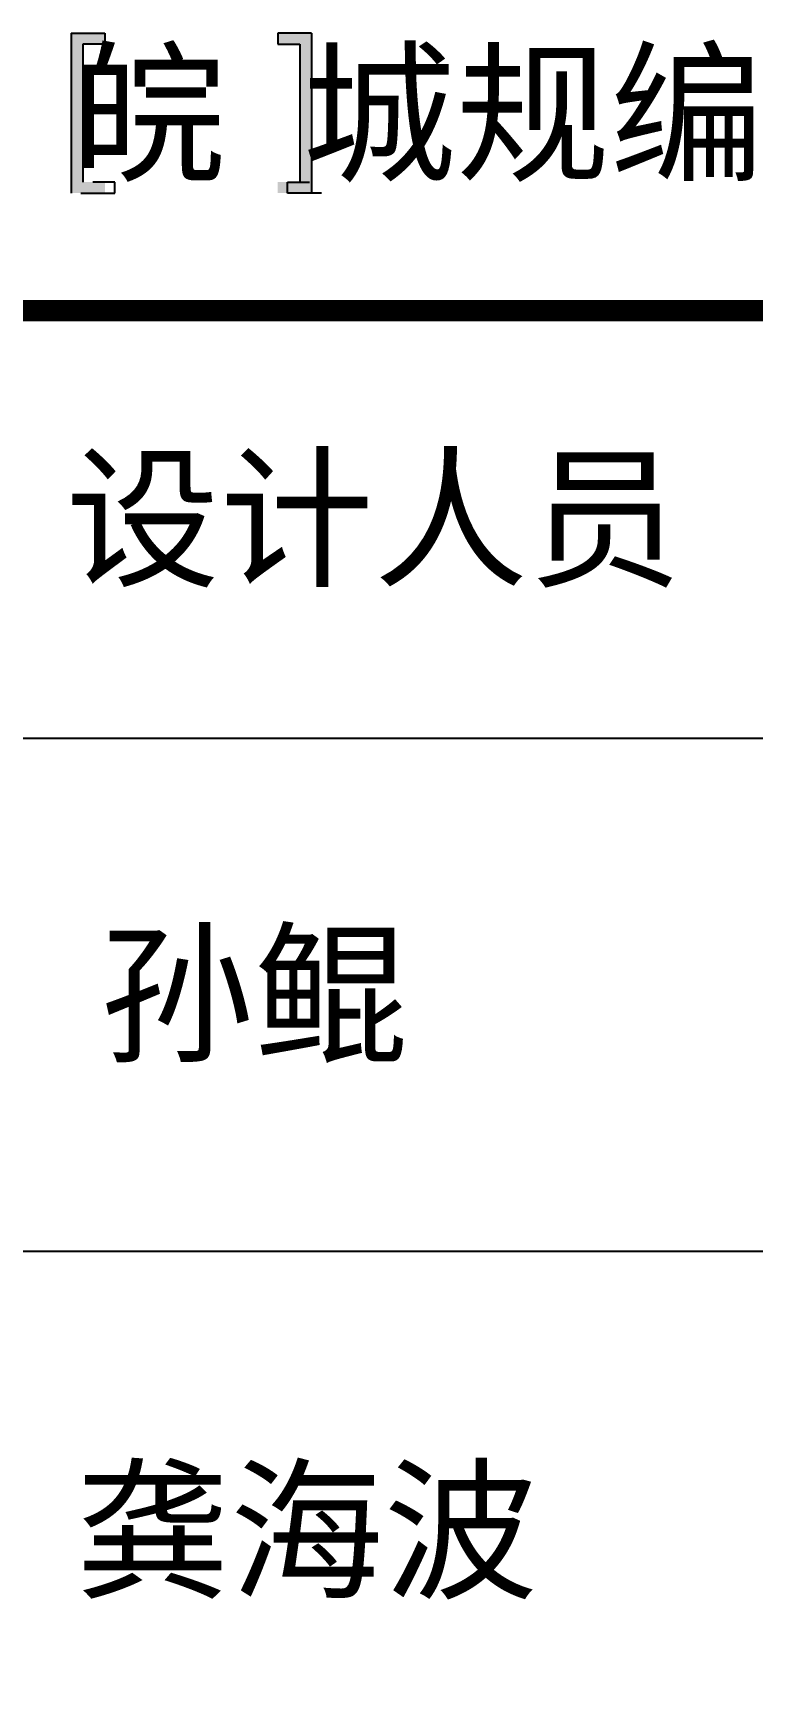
# Model space of a CAD drawing. Extents: x 19118 to 566552, y -1188739 to 92943.
# Drawn here: x 205199 to 206958, y -921260 to -917186 of the extents above; entities that cross this region are included whole.
import ezdxf

# ---------------------------------------------------------------- set-up
doc = ezdxf.new("R2010")
doc.units = 0
doc.header["$LTSCALE"] = 1000
doc.header["$MEASUREMENT"] = 0
doc.layers.add('图框', color=4, linetype='CONTINUOUS')
doc.styles.add('STYLE-黑体', font='simhei.ttf')
doc.styles.add('黑体', font='simhei.ttf', dxfattribs={"width": 0.6, "height": 4.3})

msp = doc.modelspace()

# ---------------------------------------------------------------- hatches: boundary and pattern name
at = {"layer": '图框'}
for points in [[(205319.97, -917212.75), (205373.82, -917212.75), (205373.82, -917185.85), (205348.97, -917185.85), (205290.97, -917185.85), (205290.97, -917576.85), (205348.97, -917576.85), (205373.82, -917576.85), (205373.82, -917549.94), (205319.97, -917549.94)], [(205850.23, -917549.94), (205796.38, -917549.94), (205796.38, -917576.85), (205821.23, -917576.85), (205879.23, -917576.85), (205879.23, -917185.85), (205821.23, -917185.85), (205796.38, -917185.85), (205796.38, -917212.75), (205850.23, -917212.75)]]:
    msp.add_hatch(color=4, dxfattribs=at).paths.add_polyline_path(points)

# ---------------------------------------------------------------- linework, layer by layer
at = {"layer": '图框', "color": 4}
for p, q in [((205290.97, -917185.85), (205348.97, -917185.85)), ((205290.97, -917185.85), (205290.97, -917576.85)), ((205373.82, -917212.75), (205319.97, -917212.75)), ((205319.97, -917212.75), (205319.97, -917549.94)), ((205348.97, -917185.85), (205373.82, -917185.85)), ((205373.82, -917185.85), (205373.82, -917212.75)), ((205821.23, -917185.85), (205796.38, -917185.85)), ((205796.38, -917185.85), (205796.38, -917212.75)), ((205796.38, -917212.75), (205850.23, -917212.75)), ((205879.23, -917185.85), (205821.23, -917185.85)), ((205850.23, -917212.75), (205850.23, -917549.94)), ((205879.23, -917185.85), (205879.23, -917576.85)), ((205315.09, -917576.85), (205373.09, -917576.85)), ((205397.94, -917549.94), (205344.09, -917549.94)), ((205373.09, -917576.85), (205397.94, -917576.85)), ((205397.94, -917576.85), (205397.94, -917549.94)), ((205820.5, -917576.85), (205820.5, -917549.94)), ((205820.5, -917549.94), (205874.35, -917549.94)), ((205845.35, -917576.85), (205820.5, -917576.85)), ((205903.35, -917576.85), (205845.35, -917576.85))]:
    msp.add_line(p, q, dxfattribs=at)
at = {"layer": '图框', "color": 0}
for p, q in [((202856.96, -918910.34), (209166.65, -918910.34)), ((202856.96, -918910.34), (209166.65, -918910.34)), ((202856.96, -920165.3), (209166.65, -920165.3))]:
    msp.add_line(p, q, dxfattribs=at)
at = {"layer": '图框', "color": 0, "const_width": 52.5}
msp.add_lwpolyline([(202856.96, -917864.54), (209166.65, -917864.54), (209166.65, -928531.7), (202856.96, -928531.7)], close=True, dxfattribs=at)

# ---------------------------------------------------------------- texts
at = {"layer": '图框', "color": 4}
for s, height, style, p in [('证书编号：皖 城规编(162037)', 276.0912, '黑体', (203408.17, -917519.67)), ('孙鲲', 276.091, 'STYLE-黑体', (205361.37, -919674.39)), ('龚海波', 276.091, 'STYLE-黑体', (205302.3, -920986.71))]:
    msp.add_text(s, height=height, dxfattribs=dict(at, style=style)).set_placement(p)
at = {"layer": '图框', "color": 0, "style": 'STYLE-黑体'}
msp.add_text('设计人员', height=276.091, dxfattribs=at).set_placement((205278.05, -918510.46))

doc.saveas('drawing.dxf')
